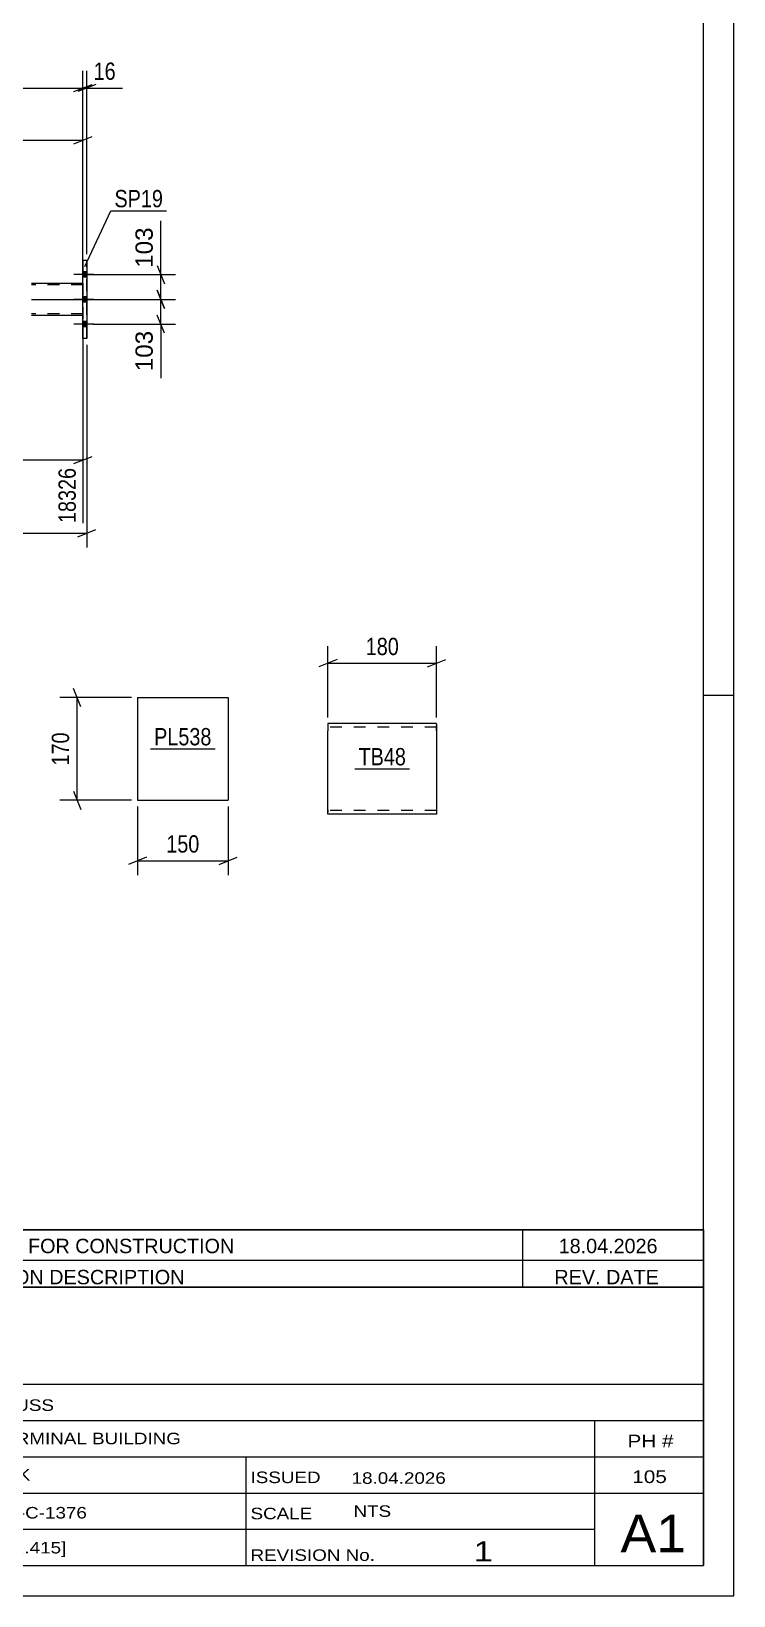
# Model space of a CAD drawing. Header units: millimetres. Extents: x 0 to 841, y 0 to 594.
# Drawn here: x 724.6 to 841, y 0 to 259 of the extents above; entities that cross this region are included whole.
import ezdxf

# ---------------------------------------------------------------- set-up
doc = ezdxf.new("R2010")
doc.units = ezdxf.units.MM
doc.linetypes.add('DXK_LINE_DOT2', pattern=[3.9198, 1.9599, -1.9599])
doc.linetypes.add('DXK_LINE_DOT3', pattern=[5.9187, 2.979, -0.9799, 0.9799, -0.9799])
doc.styles.add('Arial', font='ARIAL.TTF', dxfattribs={"height": 0.2})
doc.styles.add('Arial Narrow', font='ARIALN.TTF', dxfattribs={"height": 0.2})

# ---------------------------------------------------------------- blocks, each defined once
blk = doc.blocks.new('Unknown-717034435-1133')
at = {"color": 5, "linetype": 'Continuous'}
for p, q in [((841, 0), (841, 594)), ((836, 5), (836, 589)), ((841, 149), (836, 149)), ((5, 5), (836, 5)), ((0, 0), (841, 0))]:
    blk.add_line(p, q, dxfattribs=at)
blk = doc.blocks.new('Unknown-717034435-18525')
at = {"color": 7, "linetype": 'Continuous'}
for p, q in [((676, 51.05), (676, 5)), ((676, 51.05), (836, 51.05)), ((836, 51), (836, 5)), ((676, 35), (836, 35)), ((716.14, 35), (716.14, 5)), ((676, 29), (836, 29)), ((818, 5.05), (818, 29.05)), ((676, 23), (836, 23)), ((760.14, 23), (760.14, 5)), ((676, 17), (836, 17)), ((676, 11), (818, 11)), ((676, 5), (836, 5))]:
    blk.add_line(p, q, dxfattribs=at)
at = {"color": 7, "style": 'Arial Narrow'}
for s, height, width, p in [('DRAWING TITLE', 1.9089, 1.425378, (680.88, 30.61)), ('TRUSS  ', 1.909, 1.425378, (717.81, 30.59)), ('CONTRACT', 1.909, 1.425378, (680.88, 24.71)), ('TERMINAL BUILDING', 1.9089, 1.425378, (718.06, 25.07)), ('MODELLED BY', 1.9089, 1.425378, (680.88, 18.98)), ('GSK', 1.909, 1.425378, (717.88, 19.04)), ('ISSUED', 1.909, 1.425378, (760.94, 18.64)), ('18.04.2026', 1.909, 1.425378, (777.69, 18.52)), ('CONTRACT NO', 1.9089, 1.425378, (680.88, 12.66)), ('AN-C-1376', 1.909, 1.425378, (718.23, 12.78)), ('SCALE', 1.909, 1.425378, (760.94, 12.65)), ('A1', 6.204, 1.25, (822.24, 7.2)), ('DRAWING No', 1.909, 1.425378, (680.56, 7)), ('[TR.415]', 1.909, 1.425378, (718.46, 6.99)), ('1', 3.34, 1.5, (797.91, 5.68)), ('REVISION No.', 1.9089, 1.425378, (760.94, 5.77))]:
    blk.add_text(s, height=height, dxfattribs=dict(at, width=width)).set_placement(p)
at = {"color": 7, "linetype": 'Continuous', "style": 'Arial Narrow'}
for s, height, width, p in [('PH #', 2.1, 1.42538, (823.4, 24.55)), ('105', 2.1, 1.42538, (824.19, 18.65)), ('NTS', 1.909, 1.425378, (778, 13.05))]:
    blk.add_text(s, height=height, dxfattribs=dict(at, width=width)).set_placement(p)
blk = doc.blocks.new('Unknown-717034435-18528')
at = {"color": 7, "linetype": 'Continuous'}
for p, q in [((676, 60.55), (836, 60.55)), ((836, 60.55), (676, 60.55)), ((676, 60.55), (676, 55.55)), ((685, 60.55), (685, 55.55)), ((709, 60.55), (709, 55.55)), ((806, 60.55), (806, 55.55)), ((836, 60.55), (836, 55.55)), ((676, 55.55), (836, 55.55)), ((676, 55.55), (676, 51.05)), ((676, 55.55), (836, 55.55)), ((685, 55.55), (685, 51.05)), ((709, 55.55), (709, 51.05)), ((806, 55.55), (806, 51.05)), ((836, 55.55), (836, 51.05)), ((836, 51.05), (676, 51.05))]:
    blk.add_line(p, q, dxfattribs=at)
at = {"color": 7, "linetype": 'Continuous', "style": 'Arial Narrow'}
for s, height, width, p in [('1', 2.39, 1.196471, (679.16, 56.7)), ('0', 2.39, 1.196471, (694, 56.7)), ('ISSUED FOR CONSTRUCTION', 2.3861, 1.196471, (711, 56.7)), ('18.04.2026', 2.386, 1.196471, (812, 56.7)), ('No', 2.386, 1.2, (677.54, 51.55)), ('REV MARK', 2.386, 1.2, (686, 51.55)), ('REVISION DESCRIPTION', 2.3861, 1.2, (711, 51.55)), ('REV. DATE', 2.386, 1.2, (811.28, 51.55))]:
    blk.add_text(s, height=height, dxfattribs=dict(at, width=width)).set_placement(p)
blk = doc.blocks.new('Part-717034435-6745 - 6741')
at = {"color": 2, "linetype": 'Continuous'}
for p, q in [((773.77, 144.35), (773.77, 143.15)), ((791.77, 144.35), (773.77, 144.35)), ((773.77, 130.09), (773.77, 143.15)), ((791.77, 144.26), (791.77, 144.35)), ((791.77, 144.26), (791.77, 143.15)), ((791.77, 143.15), (791.77, 129.35)), ((773.77, 129.44), (773.77, 130.09)), ((773.77, 129.35), (773.77, 129.44)), ((791.77, 129.35), (773.77, 129.35))]:
    blk.add_line(p, q, dxfattribs=at)
at = {"color": 7, "linetype": 'DXK_LINE_DOT2'}
for p, q in [((791.77, 143.75), (773.77, 143.75)), ((791.77, 143.15), (791.77, 144)), ((773.77, 130.09), (773.77, 129.7)), ((773.77, 129.95), (773.77, 130)), ((791.77, 129.95), (773.77, 129.95)), ((791.77, 129.95), (791.77, 130))]:
    blk.add_line(p, q, dxfattribs=at)
blk = doc.blocks.new('Part-717034435-3172 - 3036')
at = {"color": 2, "linetype": 'Continuous'}
for p, q in [((733.18, 221.08), (733.18, 221.08)), ((733.18, 221.08), (733.82, 221.08)), ((733.18, 208.08), (733.18, 221.08)), ((733.82, 221.08), (733.82, 208.08)), ((733.18, 208.08), (733.18, 208.08)), ((733.82, 208.08), (733.18, 208.08))]:
    blk.add_line(p, q, dxfattribs=at)
at = {"color": 7, "linetype": 'DXK_LINE_DOT2'}
for p, q in [((733.18, 221.08), (733.18, 208.08)), ((733.82, 208.08), (733.82, 221.08))]:
    blk.add_line(p, q, dxfattribs=at)
blk = doc.blocks.new('Part-717034435-3125 - 3036')
at = {"color": 2, "linetype": 'Continuous'}
for p, q in [((733.18, 217.22), (724.66, 217.22)), ((733.18, 211.94), (724.66, 211.94))]:
    blk.add_line(p, q, dxfattribs=at)
at = {"color": 7, "linetype": 'DXK_LINE_DOT2'}
for p, q in [((733.18, 216.98), (724.66, 216.98)), ((733.18, 211.94), (733.18, 217.22)), ((733.18, 217.22), (733.18, 217.22)), ((733.18, 217.22), (733.18, 211.94)), ((733.18, 216.98), (733.18, 216.98)), ((733.18, 212.18), (724.66, 212.18)), ((733.18, 212.18), (733.18, 212.18)), ((733.18, 211.94), (733.18, 211.94))]:
    blk.add_line(p, q, dxfattribs=at)
at = {"color": 7, "linetype": 'DXK_LINE_DOT3'}
blk.add_line((724.66, 214.58), (733.18, 214.58), dxfattribs=at)
blk = doc.blocks.new('Bolt-717034435-3180 - 3036')
at = {"linetype": 'Continuous'}
for points in [[(733.82, 218.24), (733.82, 219.12), (733.18, 219.12), (733.18, 218.24)], [(733.82, 218.24), (733.82, 219.12), (733.18, 219.12), (733.18, 218.24)], [(733.82, 218.24), (733.82, 219.12), (733.18, 219.12), (733.18, 218.24)], [(733.82, 214.14), (733.82, 215.02), (733.18, 215.02), (733.18, 214.14)], [(733.82, 214.14), (733.82, 215.02), (733.18, 215.02), (733.18, 214.14)], [(733.82, 210.04), (733.82, 210.92), (733.18, 210.92), (733.18, 210.04)], [(733.82, 210.04), (733.82, 210.92), (733.18, 210.92), (733.18, 210.04)], [(733.82, 210.04), (733.82, 210.92), (733.18, 210.92), (733.18, 210.04)]]:
    blk.add_hatch(color=1, dxfattribs=at).paths.add_polyline_path(points)
at = {"color": 1, "linetype": 'Continuous'}
for p, q in [((734.98, 218.68), (731.66, 218.68)), ((734.98, 218.68), (731.66, 218.68)), ((734.98, 218.68), (731.66, 218.68)), ((733.82, 219.12), (733.18, 219.12)), ((733.82, 219.12), (733.18, 219.12)), ((733.82, 219.12), (733.18, 219.12)), ((733.82, 218.24), (733.18, 218.24)), ((733.82, 218.24), (733.18, 218.24)), ((733.82, 218.24), (733.18, 218.24)), ((733.82, 215.02), (733.18, 215.02)), ((733.82, 215.02), (733.18, 215.02)), ((734.98, 214.58), (731.66, 214.58)), ((734.98, 214.58), (731.66, 214.58)), ((733.82, 214.14), (733.18, 214.14)), ((733.82, 214.14), (733.18, 214.14)), ((734.98, 210.48), (731.66, 210.48)), ((734.98, 210.48), (731.66, 210.48)), ((734.98, 210.48), (731.66, 210.48)), ((733.82, 210.92), (733.18, 210.92)), ((733.82, 210.92), (733.18, 210.92)), ((733.82, 210.92), (733.18, 210.92)), ((733.82, 210.04), (733.18, 210.04)), ((733.82, 210.04), (733.18, 210.04)), ((733.82, 210.04), (733.18, 210.04))]:
    blk.add_line(p, q, dxfattribs=at)
blk = doc.blocks.new('Part-717034435-6714 - 6710')
at = {"color": 2, "linetype": 'Continuous'}
for p, q in [((742.22, 148.66), (742.22, 131.66)), ((742.22, 148.66), (757.22, 148.66)), ((757.22, 148.66), (757.22, 131.66)), ((742.22, 131.66), (757.22, 131.66))]:
    blk.add_line(p, q, dxfattribs=at)
blk = doc.blocks.new('StraightDimension-717034435-6748 - 6741')
at = {"color": 7, "linetype": 'Continuous'}
for p, q in [((773.77, 145.35), (773.77, 157.2)), ((791.77, 145.35), (791.77, 157.2)), ((775.27, 154.95), (772.27, 153.75)), ((773.77, 154.35), (791.77, 154.35)), ((790.27, 153.75), (793.27, 154.95))]:
    blk.add_line(p, q, dxfattribs=at)
at = {"color": 0}
blk.add_wipeout([(786.11, 155.1), (786.11, 159.3), (779.43, 159.3), (779.43, 155.1)], dxfattribs=at)
at = {"color": 3, "style": 'Arial Narrow'}
blk.add_text('180', height=2.863, dxfattribs=at).set_placement((780.03, 155.7))
blk = doc.blocks.new('StraightDimension-717034435-3366 - 3036')
at = {"color": 7, "linetype": 'Continuous'}
for p, q in [((745.49, 220.18), (746.69, 217.18)), ((733.42, 218.68), (748.49, 218.68)), ((746.09, 214.58), (746.09, 218.68)), ((746.69, 213.08), (745.49, 216.08)), ((726.4, 214.58), (748.49, 214.58))]:
    blk.add_line(p, q, dxfattribs=at)
at = {"color": 0}
blk.add_wipeout([(745.34, 227.08), (741.14, 227.08), (741.14, 219.21), (745.34, 219.21)], dxfattribs=at)
at = {"color": 7, "linetype": 'Continuous'}
blk.add_line((746.09, 218.68), (746.09, 227.6), dxfattribs=at)
blk.add_line((746.09, 218.68), (746.09, 227.6), dxfattribs=at)
at = {"color": 3, "style": 'Arial'}
blk.add_text('103', height=2.865, rotation=90.0002, dxfattribs=at).set_placement((744.74, 219.81))
blk = doc.blocks.new('StraightDimension-717034435-3428 - 3036')
at = {"color": 7, "linetype": 'Continuous'}
for p, q in [((583.36, 218.62), (583.36, 243.8)), ((733.18, 218.22), (733.18, 243.8)), ((584.86, 241.55), (581.86, 240.35)), ((583.36, 240.95), (733.18, 240.95)), ((731.68, 240.35), (734.68, 241.55))]:
    blk.add_line(p, q, dxfattribs=at)
at = {"color": 0}
blk.add_wipeout([(662.53, 241.7), (662.53, 245.9), (654.01, 245.9), (654.01, 241.7)], dxfattribs=at)
at = {"color": 3, "style": 'Arial Narrow'}
blk.add_text('3899', height=2.863, dxfattribs=at).set_placement((654.61, 242.3))
blk = doc.blocks.new('StraightDimension-717034435-3355 - 3036')
at = {"color": 7, "linetype": 'Continuous'}
for p, q in [((745.49, 216.08), (746.69, 213.08)), ((726.4, 214.58), (748.49, 214.58)), ((746.09, 210.48), (746.09, 214.58)), ((734.82, 210.48), (748.49, 210.48)), ((746.69, 208.98), (745.49, 211.98))]:
    blk.add_line(p, q, dxfattribs=at)
at = {"color": 0}
blk.add_wipeout([(745.34, 209.96), (741.14, 209.96), (741.14, 202.09), (745.34, 202.09)], dxfattribs=at)
at = {"color": 7, "linetype": 'Continuous'}
blk.add_line((746.09, 210.48), (746.09, 201.56), dxfattribs=at)
blk.add_line((746.09, 210.48), (746.09, 201.56), dxfattribs=at)
at = {"color": 3, "style": 'Arial'}
blk.add_text('103', height=2.865, rotation=90.0002, dxfattribs=at).set_placement((744.74, 202.69))
blk = doc.blocks.new('StraightDimension-717034435-3421 - 3036')
at = {"color": 7, "linetype": 'Continuous'}
for p, q in [((583.36, 210.54), (583.36, 177.56)), ((733.18, 210.94), (733.18, 177.56)), ((584.86, 188.6), (581.86, 187.4)), ((583.36, 188), (733.18, 188)), ((731.68, 187.4), (734.68, 188.6))]:
    blk.add_line(p, q, dxfattribs=at)
at = {"color": 0}
blk.add_wipeout([(662.53, 188.75), (662.53, 192.95), (654.01, 192.95), (654.01, 188.75)], dxfattribs=at)
at = {"color": 0, "linetype": 'Continuous'}
blk.add_wipeout([(732.58, 187.3), (728.38, 187.3), (728.38, 176.96), (732.58, 176.96)], dxfattribs=at)
at = {"color": 3, "style": 'Arial Narrow'}
blk.add_text('3899', height=2.863, dxfattribs=at).set_placement((654.61, 189.35))
at = {"color": 3, "linetype": 'Continuous', "style": 'Arial Narrow'}
blk.add_text('18326', height=2.863, rotation=90.0002, dxfattribs=at).set_placement((731.98, 177.56))
blk = doc.blocks.new('StraightDimension-717034435-3524 - 3036')
at = {"color": 7, "linetype": 'Continuous'}
for p, q in [((733.18, 222.08), (733.18, 252.42)), ((57.02, 249.57), (733.18, 249.57)), ((731.68, 248.97), (734.68, 250.17))]:
    blk.add_line(p, q, dxfattribs=at)
blk = doc.blocks.new('StraightDimension-717034435-3534 - 3036')
at = {"color": 7, "linetype": 'Continuous'}
for p, q in [((733.18, 222.08), (733.18, 252.42)), ((733.82, 222.08), (733.82, 252.42)), ((731.68, 248.97), (734.68, 250.17)), ((735.32, 250.17), (732.32, 248.97)), ((733.18, 249.57), (733.82, 249.57))]:
    blk.add_line(p, q, dxfattribs=at)
at = {"color": 0}
blk.add_wipeout([(739.2, 250.32), (739.2, 254.52), (734.34, 254.52), (734.34, 250.32)], dxfattribs=at)
at = {"color": 7, "linetype": 'Continuous'}
blk.add_line((733.82, 249.57), (739.72, 249.57), dxfattribs=at)
blk.add_line((733.82, 249.57), (739.72, 249.57), dxfattribs=at)
at = {"color": 3, "style": 'Arial Narrow'}
blk.add_text('16', height=2.863, dxfattribs=at).set_placement((734.94, 250.92))
blk = doc.blocks.new('StraightDimension-717034435-3545 - 3036')
at = {"color": 7, "linetype": 'Continuous'}
for p, q in [((733.82, 207.08), (733.82, 173.49)), ((732.32, 175.29), (735.32, 176.49)), ((56.38, 175.89), (733.82, 175.89))]:
    blk.add_line(p, q, dxfattribs=at)
blk = doc.blocks.new('StraightDimension-717034435-6716 - 6710')
at = {"color": 7, "linetype": 'Continuous'}
for p, q in [((741.22, 148.66), (729.37, 148.66)), ((732.82, 147.16), (731.62, 150.16)), ((732.22, 131.66), (732.22, 148.66)), ((731.62, 133.16), (732.82, 130.16)), ((741.22, 131.66), (729.37, 131.66))]:
    blk.add_line(p, q, dxfattribs=at)
at = {"color": 0}
blk.add_wipeout([(731.47, 143.51), (727.27, 143.51), (727.27, 136.82), (731.47, 136.82)], dxfattribs=at)
at = {"color": 3, "style": 'Arial Narrow'}
blk.add_text('170', height=2.863, rotation=90.0002, dxfattribs=at).set_placement((730.87, 137.42))
blk = doc.blocks.new('StraightDimension-717034435-6727 - 6710')
at = {"color": 7, "linetype": 'Continuous'}
for p, q in [((742.22, 130.66), (742.22, 119.26)), ((757.22, 130.66), (757.22, 119.26)), ((743.72, 122.26), (740.72, 121.06)), ((755.72, 121.06), (758.72, 122.26)), ((742.22, 121.66), (757.22, 121.66))]:
    blk.add_line(p, q, dxfattribs=at)
at = {"color": 0}
blk.add_wipeout([(753.06, 122.41), (753.06, 126.61), (746.38, 126.61), (746.38, 122.41)], dxfattribs=at)
at = {"color": 3, "style": 'Arial Narrow'}
blk.add_text('150', height=2.863, dxfattribs=at).set_placement((746.98, 123.01))
blk = doc.blocks.new('Mark-717034435-6743 - 6741')
at = {"color": 0}
blk.add_wipeout([(786.7, 137.45), (786.7, 140.45), (778.84, 140.45), (778.84, 137.45)], dxfattribs=at)
blk.add_wipeout([(786.7, 137.45), (786.7, 140.45), (778.84, 140.45), (778.84, 137.45)], dxfattribs=at)
at = {"color": 30, "linetype": 'Continuous'}
blk.add_line((778.24, 136.85), (787.3, 136.85), dxfattribs=at)
at = {"color": 3, "style": 'Arial Narrow'}
blk.add_text('TB48', height=2.863, dxfattribs=at).set_placement((778.84, 137.45))
blk = doc.blocks.new('Mark-717034435-3168 - 3036')
at = {"color": 0}
blk.add_wipeout([(746.44, 229.83), (746.44, 232.83), (738.4, 232.83), (738.4, 229.83)], dxfattribs=at)
blk.add_wipeout([(746.44, 229.83), (746.44, 232.83), (738.4, 232.83), (738.4, 229.83)], dxfattribs=at)
at = {"color": 30, "linetype": 'Continuous'}
for p, q in [((733.51, 220.05), (737.8, 229.23)), ((737.8, 229.23), (747.04, 229.23))]:
    blk.add_line(p, q, dxfattribs=at)
at = {"color": 3, "style": 'Arial Narrow'}
blk.add_text('SP19', height=2.863, dxfattribs=at).set_placement((738.4, 229.83))
blk = doc.blocks.new('Mark-717034435-6712 - 6710')
at = {"color": 0}
blk.add_wipeout([(754.47, 140.76), (754.47, 143.76), (744.97, 143.76), (744.97, 140.76)], dxfattribs=at)
blk.add_wipeout([(754.47, 140.76), (754.47, 143.76), (744.97, 143.76), (744.97, 140.76)], dxfattribs=at)
at = {"color": 30, "linetype": 'Continuous'}
blk.add_line((744.37, 140.16), (755.07, 140.16), dxfattribs=at)
at = {"color": 3, "style": 'Arial Narrow'}
blk.add_text('PL538', height=2.863, dxfattribs=at).set_placement((744.97, 140.76))

msp = doc.modelspace()

# ---------------------------------------------------------------- block references
for name in ['Unknown-717034435-1133', 'Part-717034435-3172 - 3036', 'Bolt-717034435-3180 - 3036', 'Part-717034435-3125 - 3036', 'Part-717034435-6714 - 6710', 'Part-717034435-6745 - 6741', 'Unknown-717034435-18528', 'Unknown-717034435-18525']:
    msp.add_blockref(name, (0, 0))

# ---------------------------------------------------------------- next in the draw order: block references
for name in ['StraightDimension-717034435-3366 - 3036', 'StraightDimension-717034435-6748 - 6741', 'StraightDimension-717034435-6716 - 6710', 'Mark-717034435-6712 - 6710', 'Mark-717034435-6743 - 6741']:
    msp.add_blockref(name, (0, 0))

# ---------------------------------------------------------------- next in the draw order: block references
for name in ['StraightDimension-717034435-3428 - 3036', 'StraightDimension-717034435-3355 - 3036', 'StraightDimension-717034435-6727 - 6710']:
    msp.add_blockref(name, (0, 0))

# ---------------------------------------------------------------- next in the draw order: block references
for name in ['StraightDimension-717034435-3524 - 3036', 'StraightDimension-717034435-3421 - 3036']:
    msp.add_blockref(name, (0, 0))

# ---------------------------------------------------------------- next in the draw order: block references
for name in ['StraightDimension-717034435-3534 - 3036', 'StraightDimension-717034435-3545 - 3036']:
    msp.add_blockref(name, (0, 0))

# ---------------------------------------------------------------- next in the draw order: block references
msp.add_blockref('Mark-717034435-3168 - 3036', (0, 0))

doc.saveas('drawing.dxf')
